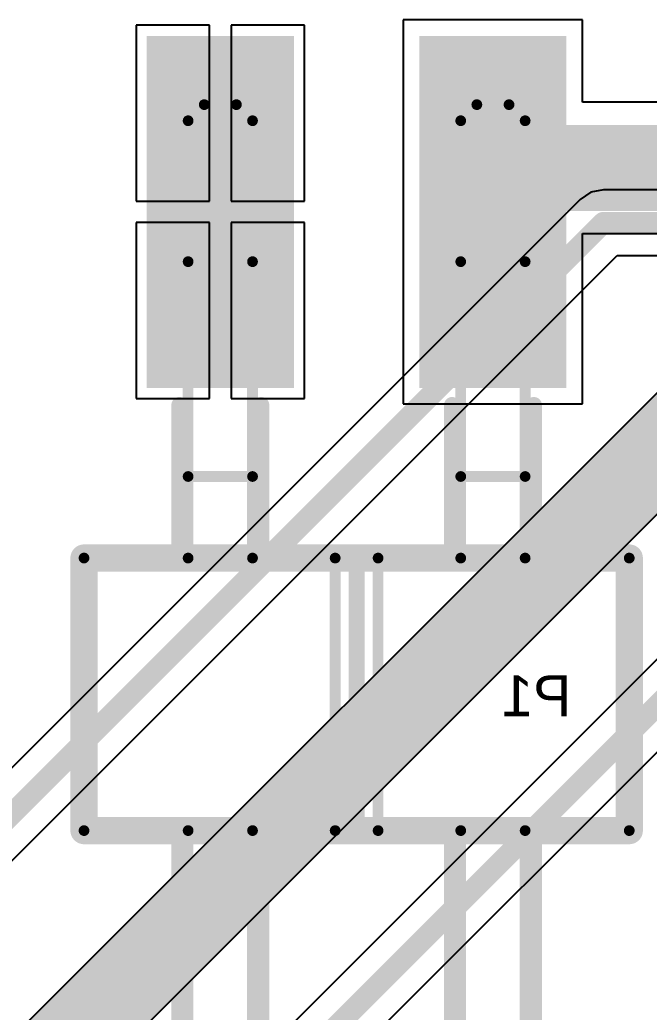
# Model space of a CAD drawing. Header units: inches. Extents: x -5 to 179, y -47 to 8.
# Drawn here: x 112.96 to 118.83, y -14.56 to -5.31 of the extents above; entities that cross this region are included whole.
import ezdxf

# ---------------------------------------------------------------- set-up
doc = ezdxf.new("R2010")
doc.units = ezdxf.units.IN
for name, color, linetype in [('Bottom Assembly', 56, 'Continuous'), ('Bottom Layer', 5, 'Continuous'), ('Bottom Overlay', 54, 'Continuous'), ('Bottom Solder', 6, 'Continuous'), ('Mechanical 1', 6, 'Continuous'), ('Top Layer', 1, 'Continuous'), ('Top Solder', 216, 'Continuous')]:
    doc.layers.add(name, color=color, linetype=linetype)
doc.styles.add('Arial', font='', dxfattribs={"height": 0.2})
doc.styles.get('Arial').set_extended_font_data('Arial')

# ---------------------------------------------------------------- blocks, each defined once
blk = doc.blocks.new('LIST_ANG_1_2_SMD_2_54MM_B_998')
at = {"layer": 'Bottom Layer'}
for points in [[(-1.905, 1.59), (-0.635, 1.59), (-0.635, -1.59), (-1.905, -1.59)], [(0.635, 1.59), (1.905, 1.59), (1.905, -1.59), (0.635, -1.59)]]:
    blk.add_hatch(color=5, dxfattribs=at).paths.add_polyline_path(points)
at = {"layer": 'Bottom Solder'}
for points in [[(-1.955, 1.64), (-0.585, 1.64), (-0.585, -1.64), (-1.955, -1.64)], [(0.585, 1.64), (1.955, 1.64), (1.955, -1.64), (0.585, -1.64)]]:
    blk.add_hatch(color=6, dxfattribs=at).paths.add_polyline_path(points)
at = {"layer": 'Bottom Assembly'}
for points in [[(-1.57, 11.3471, 0.1, 0.1, 0), (-1.57, 5.766, 0.1, 0.1, 0)], [(-0.97, 11.3471, 0.1, 0.1, 0), (-0.97, 5.766, 0.1, 0.1, 0)], [(0.97, 11.3471, 0.1, 0.1, 0), (0.97, 5.766, 0.1, 0.1, 0)], [(1.57, 11.3471, 0.1, 0.1, 0), (1.57, 5.766, 0.1, 0.1, 0)], [(-2.54, 5.766, 0.1, 0.1, 0), (-2.54, 3.226, 0.1, 0.1, 0)], [(2.54, 5.766, 0.1, 0.1, 0), (-2.54, 5.766, 0.1, 0.1, 0)], [(-0.2, 5.766, 0.1, 0.1, 0), (-0.2, 3.226, 0.1, 0.1, 0)], [(0.2, 3.226, 0.1, 0.1, 0), (0.2, 5.766, 0.1, 0.1, 0)], [(2.54, 5.766, 0.1, 0.1, 0), (2.54, 3.226, 0.1, 0.1, 0)], [(2.54, 3.226, 0.1, 0.1, 0), (-2.54, 3.226, 0.1, 0.1, 0)], [(-1.57, 3.226, 0.1, 0.1, 0), (-1.57, -0.85, 0.1, 0.1, 0)], [(-0.97, 3.226, 0.1, 0.1, 0), (-0.97, -0.85, 0.1, 0.1, 0)], [(0.97, 3.226, 0.1, 0.1, 0), (0.97, -0.85, 0.1, 0.1, 0)], [(1.57, 3.226, 0.1, 0.1, 0), (1.57, -0.85, 0.1, 0.1, 0)], [(-0.97, 2.4659, 0.1, 0.1, 0), (-1.57, 2.4659, 0.1, 0.1, 0)], [(1.57, 2.4659, 0.1, 0.1, 0), (0.97, 2.4659, 0.1, 0.1, 0)], [(-0.97, 0.4637, 0.1, 0.1, 0), (-1.57, 0.4637, 0.1, 0.1, 0)], [(1.57, 0.4637, 0.1, 0.1, 0), (0.97, 0.4637, 0.1, 0.1, 0)], [(-1.42, -0.9997, 0.1, 0.1, 0), (-1.57, -0.8497, 0.1, 0.1, 0)], [(-0.97, -0.8497, 0.1, 0.1, 0), (-1.57, -0.8497, 0.1, 0.1, 0)], [(-0.97, -0.8497, 0.1, 0.1, 0), (-1.12, -0.9997, 0.1, 0.1, 0)], [(1.57, -0.8497, 0.1, 0.1, 0), (0.97, -0.8497, 0.1, 0.1, 0)], [(1.12, -0.9997, 0.1, 0.1, 0), (0.97, -0.8497, 0.1, 0.1, 0)], [(1.57, -0.8497, 0.1, 0.1, 0), (1.42, -0.9997, 0.1, 0.1, 0)], [(-1.12, -0.9997, 0.1, 0.1, 0), (-1.42, -0.9997, 0.1, 0.1, 0)], [(1.42, -0.9997, 0.1, 0.1, 0), (1.12, -0.9997, 0.1, 0.1, 0)]]:
    blk.add_lwpolyline(points, format="xyseb", dxfattribs=at)
for points in [[(-2.565, 5.766, 0.05, 0.05, 1), (-2.515, 5.766, 0.05, 0.05, 1)], [(-2.565, 5.766, 0.05, 0.05, 1), (-2.515, 5.766, 0.05, 0.05, 1)], [(-1.595, 5.766, 0.05, 0.05, 1), (-1.545, 5.766, 0.05, 0.05, 1)], [(-0.995, 5.766, 0.05, 0.05, 1), (-0.945, 5.766, 0.05, 0.05, 1)], [(-0.225, 5.766, 0.05, 0.05, 1), (-0.175, 5.766, 0.05, 0.05, 1)], [(0.175, 5.766, 0.05, 0.05, 1), (0.225, 5.766, 0.05, 0.05, 1)], [(0.945, 5.766, 0.05, 0.05, 1), (0.995, 5.766, 0.05, 0.05, 1)], [(1.545, 5.766, 0.05, 0.05, 1), (1.595, 5.766, 0.05, 0.05, 1)], [(2.515, 5.766, 0.05, 0.05, 1), (2.565, 5.766, 0.05, 0.05, 1)], [(2.515, 5.766, 0.05, 0.05, 1), (2.565, 5.766, 0.05, 0.05, 1)], [(-2.565, 3.226, 0.05, 0.05, 1), (-2.515, 3.226, 0.05, 0.05, 1)], [(-2.565, 3.226, 0.05, 0.05, 1), (-2.515, 3.226, 0.05, 0.05, 1)], [(-1.595, 3.226, 0.05, 0.05, 1), (-1.545, 3.226, 0.05, 0.05, 1)], [(-0.995, 3.226, 0.05, 0.05, 1), (-0.945, 3.226, 0.05, 0.05, 1)], [(-0.225, 3.226, 0.05, 0.05, 1), (-0.175, 3.226, 0.05, 0.05, 1)], [(0.175, 3.226, 0.05, 0.05, 1), (0.225, 3.226, 0.05, 0.05, 1)], [(0.945, 3.226, 0.05, 0.05, 1), (0.995, 3.226, 0.05, 0.05, 1)], [(1.545, 3.226, 0.05, 0.05, 1), (1.595, 3.226, 0.05, 0.05, 1)], [(2.515, 3.226, 0.05, 0.05, 1), (2.565, 3.226, 0.05, 0.05, 1)], [(2.515, 3.226, 0.05, 0.05, 1), (2.565, 3.226, 0.05, 0.05, 1)], [(-1.595, 2.4659, 0.05, 0.05, 1), (-1.545, 2.4659, 0.05, 0.05, 1)], [(-0.995, 2.4659, 0.05, 0.05, 1), (-0.945, 2.4659, 0.05, 0.05, 1)], [(0.945, 2.4659, 0.05, 0.05, 1), (0.995, 2.4659, 0.05, 0.05, 1)], [(1.545, 2.4659, 0.05, 0.05, 1), (1.595, 2.4659, 0.05, 0.05, 1)], [(-1.595, 0.4637, 0.05, 0.05, 1), (-1.545, 0.4637, 0.05, 0.05, 1)], [(-0.995, 0.4637, 0.05, 0.05, 1), (-0.945, 0.4637, 0.05, 0.05, 1)], [(0.945, 0.4637, 0.05, 0.05, 1), (0.995, 0.4637, 0.05, 0.05, 1)], [(1.545, 0.4637, 0.05, 0.05, 1), (1.595, 0.4637, 0.05, 0.05, 1)], [(-1.595, -0.8497, 0.05, 0.05, 1), (-1.545, -0.8497, 0.05, 0.05, 1)], [(-1.595, -0.8497, 0.05, 0.05, 1), (-1.545, -0.8497, 0.05, 0.05, 1)], [(-1.595, -0.85, 0.05, 0.05, 1), (-1.545, -0.85, 0.05, 0.05, 1)], [(-0.995, -0.8497, 0.05, 0.05, 1), (-0.945, -0.8497, 0.05, 0.05, 1)], [(-0.995, -0.8497, 0.05, 0.05, 1), (-0.945, -0.8497, 0.05, 0.05, 1)], [(-0.995, -0.85, 0.05, 0.05, 1), (-0.945, -0.85, 0.05, 0.05, 1)], [(0.945, -0.8497, 0.05, 0.05, 1), (0.995, -0.8497, 0.05, 0.05, 1)], [(0.945, -0.8497, 0.05, 0.05, 1), (0.995, -0.8497, 0.05, 0.05, 1)], [(0.945, -0.85, 0.05, 0.05, 1), (0.995, -0.85, 0.05, 0.05, 1)], [(1.545, -0.8497, 0.05, 0.05, 1), (1.595, -0.8497, 0.05, 0.05, 1)], [(1.545, -0.8497, 0.05, 0.05, 1), (1.595, -0.8497, 0.05, 0.05, 1)], [(1.545, -0.85, 0.05, 0.05, 1), (1.595, -0.85, 0.05, 0.05, 1)], [(-1.445, -0.9997, 0.05, 0.05, 1), (-1.395, -0.9997, 0.05, 0.05, 1)], [(-1.445, -0.9997, 0.05, 0.05, 1), (-1.395, -0.9997, 0.05, 0.05, 1)], [(-1.145, -0.9997, 0.05, 0.05, 1), (-1.095, -0.9997, 0.05, 0.05, 1)], [(-1.145, -0.9997, 0.05, 0.05, 1), (-1.095, -0.9997, 0.05, 0.05, 1)], [(1.095, -0.9997, 0.05, 0.05, 1), (1.145, -0.9997, 0.05, 0.05, 1)], [(1.095, -0.9997, 0.05, 0.05, 1), (1.145, -0.9997, 0.05, 0.05, 1)], [(1.395, -0.9997, 0.05, 0.05, 1), (1.445, -0.9997, 0.05, 0.05, 1)], [(1.395, -0.9997, 0.05, 0.05, 1), (1.445, -0.9997, 0.05, 0.05, 1)]]:
    blk.add_lwpolyline(points, format="xyseb", close=True, dxfattribs=at)
at = {"layer": 'Bottom Overlay'}
for points in [[(-1.651, 11.324, 0.15, 0.15, 0), (-1.651, 5.766, 0.15, 0.15, 0)], [(-0.889, 11.324, 0.15, 0.15, 0), (-0.889, 5.766, 0.15, 0.15, 0)], [(0.889, 5.766, 0.15, 0.15, 0), (0.889, 11.324, 0.15, 0.15, 0)], [(1.651, 5.766, 0.15, 0.15, 0), (1.651, 11.324, 0.15, 0.15, 0)], [(2.54, 5.766, 0.254, 0.254, 0), (-2.54, 5.766, 0.254, 0.254, 0)], [(-2.54, 3.226, 0.254, 0.254, 0), (-2.54, 5.766, 0.254, 0.254, 0)], [(0, 5.766, 0.15, 0.15, 0), (0, 3.226, 0.15, 0.15, 0)], [(2.54, 5.766, 0.254, 0.254, 0), (2.54, 3.226, 0.254, 0.254, 0)], [(2.54, 3.226, 0.254, 0.254, 0), (-2.54, 3.226, 0.254, 0.254, 0)], [(-1.651, 3.226, 0.15, 0.15, 0), (-1.651, 1.8, 0.15, 0.15, 0)], [(-0.889, 3.226, 0.15, 0.15, 0), (-0.889, 1.8, 0.15, 0.15, 0)], [(0.889, 3.226, 0.15, 0.15, 0), (0.889, 1.8, 0.15, 0.15, 0)], [(1.651, 3.226, 0.15, 0.15, 0), (1.651, 1.8, 0.15, 0.15, 0)]]:
    blk.add_lwpolyline(points, format="xyseb", dxfattribs=at)
for points in [[(-2.6035, 5.766, 0.127, 0.127, 1), (-2.4765, 5.766, 0.127, 0.127, 1)], [(-2.6035, 5.766, 0.127, 0.127, 1), (-2.4765, 5.766, 0.127, 0.127, 1)], [(-1.6885, 5.766, 0.075, 0.075, 1), (-1.6135, 5.766, 0.075, 0.075, 1)], [(-0.9265, 5.766, 0.075, 0.075, 1), (-0.8515, 5.766, 0.075, 0.075, 1)], [(-0.0375, 5.766, 0.075, 0.075, 1), (0.0375, 5.766, 0.075, 0.075, 1)], [(0.8515, 5.766, 0.075, 0.075, 1), (0.9265, 5.766, 0.075, 0.075, 1)], [(1.6135, 5.766, 0.075, 0.075, 1), (1.6885, 5.766, 0.075, 0.075, 1)], [(2.4765, 5.766, 0.127, 0.127, 1), (2.6035, 5.766, 0.127, 0.127, 1)], [(2.4765, 5.766, 0.127, 0.127, 1), (2.6035, 5.766, 0.127, 0.127, 1)], [(-2.6035, 3.226, 0.127, 0.127, 1), (-2.4765, 3.226, 0.127, 0.127, 1)], [(-2.6035, 3.226, 0.127, 0.127, 1), (-2.4765, 3.226, 0.127, 0.127, 1)], [(2.4765, 3.226, 0.127, 0.127, 1), (2.6035, 3.226, 0.127, 0.127, 1)], [(2.4765, 3.226, 0.127, 0.127, 1), (2.6035, 3.226, 0.127, 0.127, 1)], [(-1.6885, 3.226, 0.075, 0.075, 1), (-1.6135, 3.226, 0.075, 0.075, 1)], [(-0.9265, 3.226, 0.075, 0.075, 1), (-0.8515, 3.226, 0.075, 0.075, 1)], [(-0.0375, 3.226, 0.075, 0.075, 1), (0.0375, 3.226, 0.075, 0.075, 1)], [(0.8515, 3.226, 0.075, 0.075, 1), (0.9265, 3.226, 0.075, 0.075, 1)], [(1.6135, 3.226, 0.075, 0.075, 1), (1.6885, 3.226, 0.075, 0.075, 1)], [(-1.6885, 1.8, 0.075, 0.075, 1), (-1.6135, 1.8, 0.075, 0.075, 1)], [(-0.9265, 1.8, 0.075, 0.075, 1), (-0.8515, 1.8, 0.075, 0.075, 1)], [(0.8515, 1.8, 0.075, 0.075, 1), (0.9265, 1.8, 0.075, 0.075, 1)], [(1.6135, 1.8, 0.075, 0.075, 1), (1.6885, 1.8, 0.075, 0.075, 1)]]:
    blk.add_lwpolyline(points, format="xyseb", close=True, dxfattribs=at)
at = {"layer": 'Bottom Assembly', "style": 'Arial', "text_generation_flag": 2}
blk.add_text('P1', height=0.381, rotation=180, dxfattribs=at).set_placement((-2, 4.7))

msp = doc.modelspace()

# ---------------------------------------------------------------- linework, layer by layer
at = {"layer": 'Bottom Layer'}
for p, q in [((114.73, -5.36), (114.045, -5.36)), ((114.045, -5.36), (114.045, -7)), ((114.73, -7), (114.73, -5.36)), ((115.615, -5.36), (114.93, -5.36)), ((114.93, -5.36), (114.93, -7)), ((115.615, -7), (115.615, -5.36)), ((118.205, -5.31), (116.535, -5.31)), ((116.535, -5.31), (116.535, -8.89)), ((118.205, -6.0782), (118.205, -5.31)), ((129.89, -6.0782), (118.205, -6.0782)), ((114.045, -7), (114.73, -7)), ((114.93, -7), (115.615, -7)), ((114.73, -7.2), (114.045, -7.2)), ((114.045, -7.2), (114.045, -8.84)), ((114.73, -8.84), (114.73, -7.2)), ((115.615, -7.2), (114.93, -7.2)), ((114.93, -7.2), (114.93, -8.84)), ((115.615, -8.84), (115.615, -7.2)), ((118.205, -8.89), (118.205, -7.3018)), ((118.205, -7.3018), (129.6366, -7.3018)), ((114.045, -8.84), (114.73, -8.84)), ((114.93, -8.84), (115.615, -8.84)), ((116.535, -8.89), (118.205, -8.89))]:
    msp.add_line(p, q, dxfattribs=at)
for points in [[(117.37, -6.455, 0.8, 0.8, 0), (117.605, -6.69, 0.8, 0.8, 0)], [(117.605, -6.69, 0.8, 0.8, 0), (129.89, -6.69, 0.8, 0.8, 0)]]:
    msp.add_lwpolyline(points, format="xyseb", dxfattribs=at)
for points in [[(117.17, -6.455, 0.4, 0.4, 1), (117.57, -6.455, 0.4, 0.4, 1)], [(117.405, -6.69, 0.4, 0.4, 1), (117.805, -6.69, 0.4, 0.4, 1)], [(117.405, -6.69, 0.4, 0.4, 1), (117.805, -6.69, 0.4, 0.4, 1)]]:
    msp.add_lwpolyline(points, format="xyseb", close=True, dxfattribs=at)
at = {"layer": 'Mechanical 1'}
msp.add_lwpolyline([(111.25, -17, 0.8, 0.8, 0), (120, -8.25, 0.8, 0.8, 0)], format="xyseb", dxfattribs=at)
at = {"layer": 'Top Layer'}
for p, q in [((118.2829, -6.9174), (118.1837, -6.9837)), ((118.4, -6.8941), (118.2829, -6.9174)), ((122.5651, -6.8941), (118.4, -6.8941)), ((118.4, -6.8941), (118.4, -6.8941)), ((118.1837, -6.9837), (108.1924, -16.975)), ((110.7296, -15.303), (118.5267, -7.5059)), ((118.5267, -7.5059), (122.3802, -7.5059)), ((120.6719, -9.4955), (112.1483, -18.0191)), ((112.4913, -18.5413), (121.0149, -10.0177))]:
    msp.add_line(p, q, dxfattribs=at)
for points in [[(108.175, -17.425, 0.2, 0.2, 0), (118.4, -7.2, 0.2, 0.2, 0)], [(118.4, -7.2, 0.2, 0.2, 0), (122.5651, -7.2, 0.2, 0.2, 0)], [(112.275, -18.325, 0.2, 0.2, 0), (120.8882, -9.7118, 0.2, 0.2, 0)]]:
    msp.add_lwpolyline(points, format="xyseb", dxfattribs=at)
msp.add_lwpolyline([(118.35, -7.2, 0.1, 0.1, 1), (118.45, -7.2, 0.1, 0.1, 1)], format="xyseb", close=True, dxfattribs=at)
msp.add_lwpolyline([(118.35, -7.2, 0.1, 0.1, 1), (118.45, -7.2, 0.1, 0.1, 1)], format="xyseb", close=True, dxfattribs=at)
at = {"layer": 'Top Solder'}
for p, q in [((111.0842, -16.5996), (119.7163, -7.9675)), ((120.1658, -8.6504), (111.5337, -17.2825))]:
    msp.add_line(p, q, dxfattribs=at)

# ---------------------------------------------------------------- block references
at = {"rotation": 180}
msp.add_blockref('LIST_ANG_1_2_SMD_2_54MM_B_998', (116.1, -7.1), dxfattribs=at)

doc.saveas('drawing.dxf')
